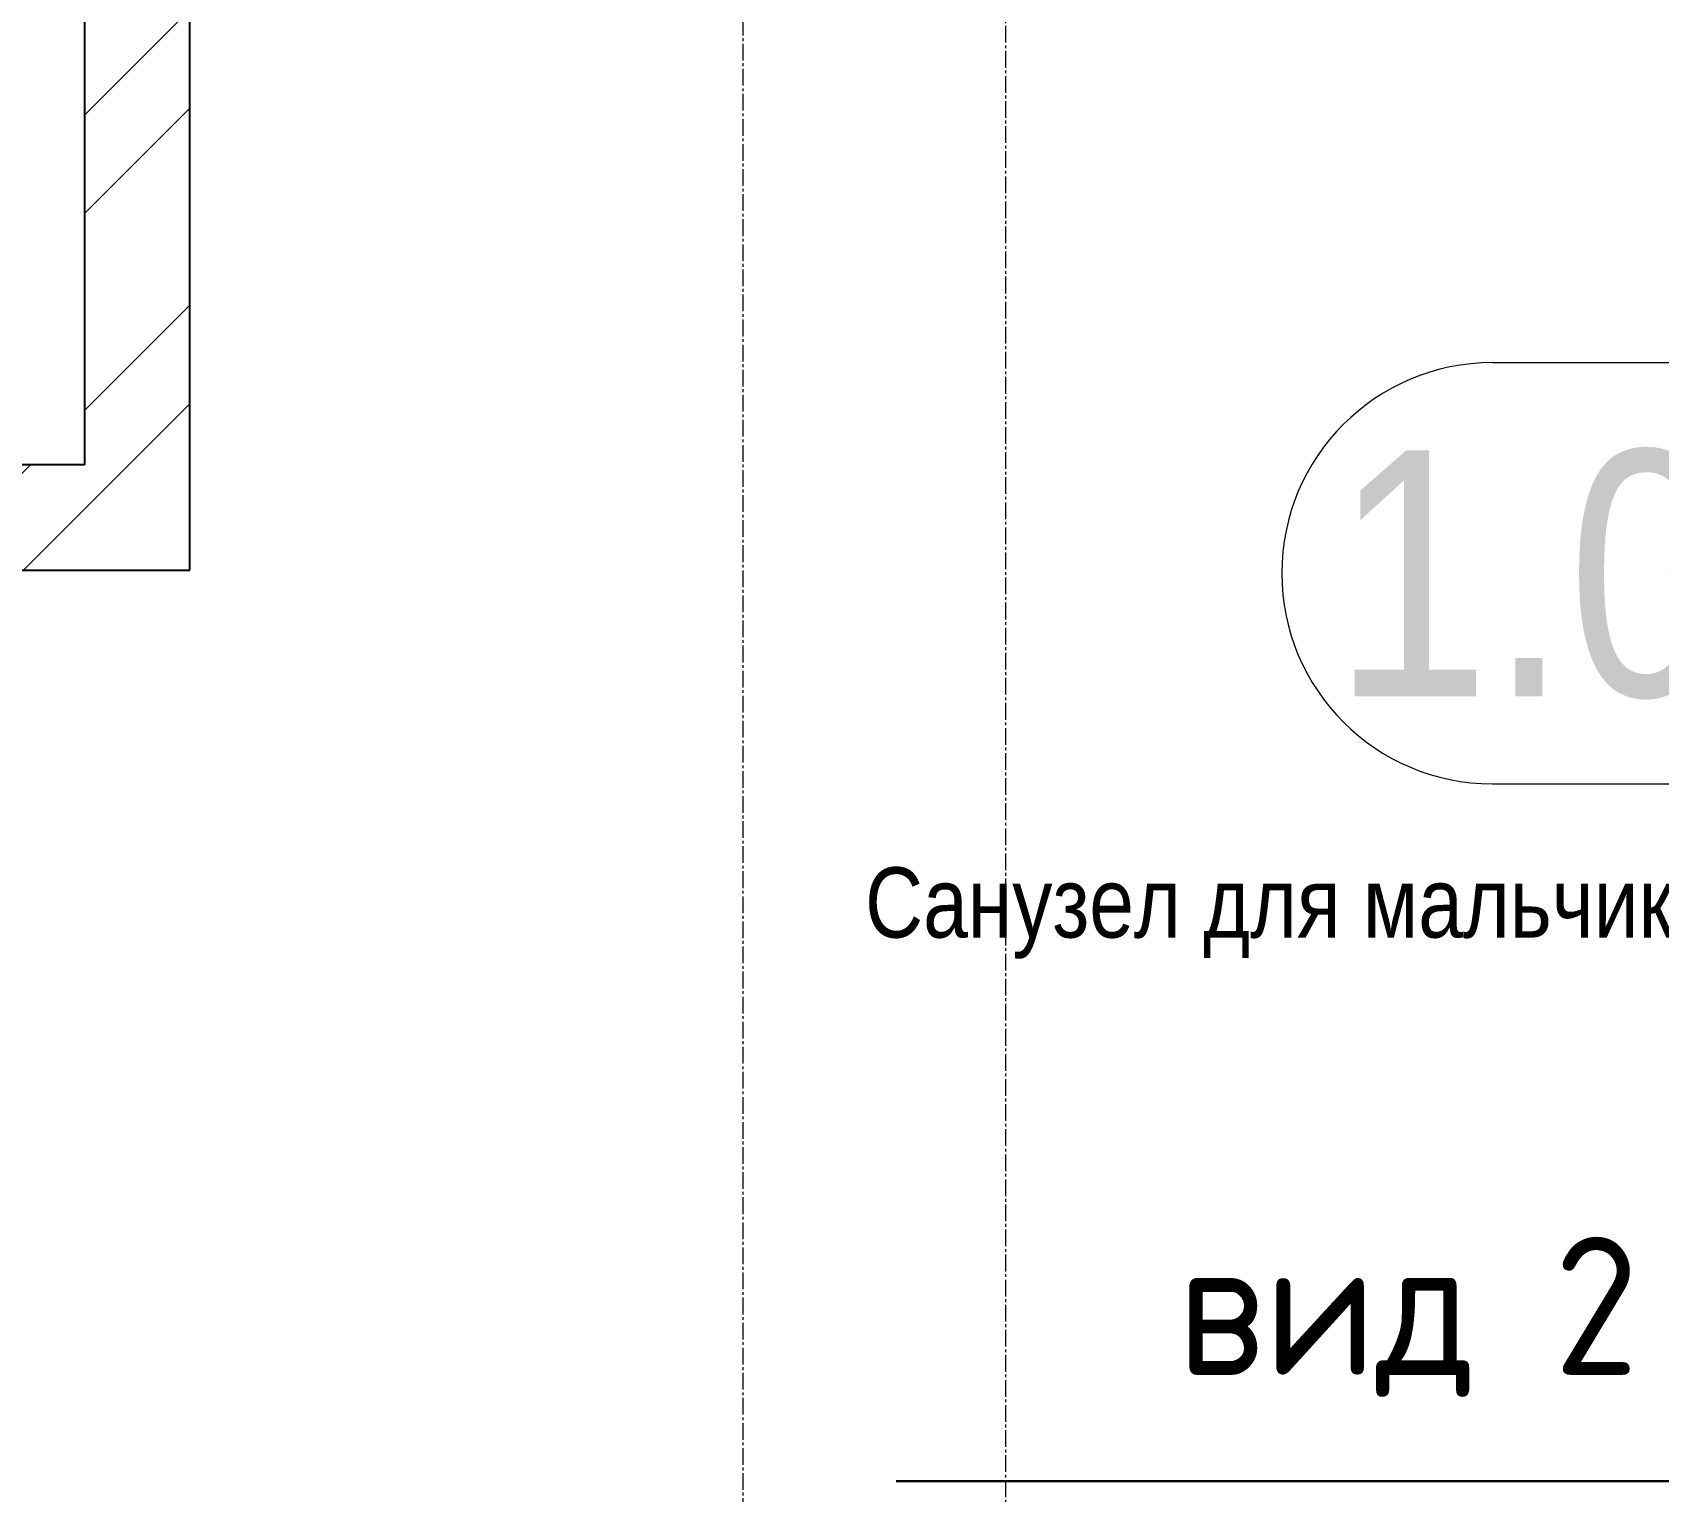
# Model space of a CAD drawing. Header units: millimetres. Extents: x -24360 to 609566, y -391049 to 148426.
# Drawn here: x 258736 to 260589, y -161400 to -159737 of the extents above; entities that cross this region are included whole.
import ezdxf
from ezdxf.enums import TextEntityAlignment as Align

# ---------------------------------------------------------------- set-up
doc = ezdxf.new("R2010")
doc.units = ezdxf.units.MM
doc.linetypes.add('CENTER2', pattern=[28.575, 19.05, -3.175, 3.175, -3.175])
doc.layers.get('Defpoints').update_dxf_attribs({"color": 140})
for name, color, linetype, lineweight in [('АР_Area', 5, 'Continuous', 5), ('АР_Стены кирпич', 32, 'Continuous', 25), ('АР_Штриховка', 8, 'Continuous', 0), ('осново', 7, 'Continuous', 30)]:
    doc.layers.add(name, color=color, linetype=linetype, lineweight=lineweight)
doc.layers.add('АР_Оси_РД_100', color=7, linetype='Continuous', lineweight=0, true_color=0x525252)
doc.styles.add('style1', font='ARIALN.TTF')
doc.styles.add('СПДС', font='isocpeur.ttf', dxfattribs={"width": 0.9})

# ---------------------------------------------------------------- blocks, each defined once
blk = doc.blocks.new('MOK-МаркаПом_овал_ареал')
for p, q in [((-2.75, 3), (2.75, 3)), ((-2.75, -3), (2.75, -3))]:
    blk.add_line(p, q)
for centre, radius, start, end in [((-2.75, 0), 3, 90, 270), ((2.75, 0), 3, 270, 90), ((-3.75, 0), 3.5, 0, 0.001)]:
    blk.add_arc(centre, radius, start, end)
at = {"color": 0, "style": 'style1'}
blk.add_attdef('АР-ПОМЕЩЕНИЕ:НОМЕР', text='', height=3.5, dxfattribs=at).set_placement((0, 0), align=Align.MIDDLE)

msp = doc.modelspace()

# ---------------------------------------------------------------- hatches: boundary and pattern name
at = {"layer": 'АР_Штриховка', "linetype": 'Continuous', "lineweight": 0, "true_color": 0x000000}
h = msp.add_hatch(dxfattribs=at)
h.set_pattern_fill('ANSI32', color=18, scale=25, style=0)
h.set_pattern_definition([(45, (241545, -219850), (-168.3798, 168.3798), []), (45, (241657.25, -219850), (-168.3798, 168.3798), [])])
h.paths.add_polyline_path([(258795, -160230), (258915, -160350), (258915, -159120), (258885, -159040), (258795, -159000)], flags=0)
h.paths.add_polyline_path([(258795, -159000), (258885, -159040), (258915, -159000), (258915, -158750), (258795, -158750)], flags=0)
h = msp.add_hatch(dxfattribs=at)
h.set_pattern_fill('ANSI32', color=18, scale=25, style=0)
h.set_pattern_definition([(45, (241545, -219850), (-168.3798, 168.3798), []), (45, (241657.25, -219850), (-168.3798, 168.3798), [])])
h.paths.add_polyline_path([(256265, -160230), (256145, -160350), (256515, -160350), (256555, -160260), (256515, -160230)], flags=0)
h.paths.add_polyline_path([(256635, -160230), (256555, -160260), (256515, -160350), (258915, -160350), (258795, -160230)], flags=0)

# ---------------------------------------------------------------- linework, layer by layer
at = {"layer": 'АР_Оси_РД_100', "linetype": 'CENTER2'}
for points in [[(259395, -155721.321), (259545, -156121.321), (259545, -167750)], [(259845, -167750), (259845, -156121.321), (259995, -155721.321)]]:
    msp.add_lwpolyline(points, dxfattribs=at)
at = {"layer": 'АР_Стены кирпич', "color": 18, "linetype": 'Continuous', "lineweight": 25, "true_color": 0x000000}
for p, q in [((258795, -159000), (258795, -160230)), ((258915, -160350), (258915, -159120)), ((258795, -160230), (256635, -160230)), ((256515, -160350), (258915, -160350))]:
    msp.add_line(p, q, dxfattribs=at)
at = {"layer": 'осново'}
msp.add_lwpolyline([(259720, -161388.364), (261107.9, -161388.364)], dxfattribs=at)

# ---------------------------------------------------------------- block references
at = {"layer": 'АР_Area', "color": 18, "linetype": 'Continuous', "lineweight": 5, "true_color": 0x000000}
ref = msp.add_blockref('MOK-МаркаПом_овал_ареал', (260619.262, -160353.654), dxfattribs=dict(at, xscale=80, yscale=80, zscale=80))
ref.add_attrib('АР-ПОМЕЩЕНИЕ:НОМЕР', '1.035', dxfattribs={"layer": '0', "color": 0, "height": 280, "style": 'style1'}).set_placement((260619.262, -160353.654), align=Align.MIDDLE)
ref.add_attrib('АР-ПОМЕЩЕНИЕ:НАИМЕНОВАНИЕ', 'Санузел для мальчиков (начальная школа)', dxfattribs={"layer": 'Defpoints', "color": 2, "height": 80, "style": 'style1'}).set_placement((260611.73, -160738.768), align=Align.MIDDLE)

# ---------------------------------------------------------------- texts
at = {"layer": 'осново', "insert": (260040.238, -161109.806), "char_height": 157.354, "attachment_point": 1, "style": 'СПДС'}
msp.add_mtext_dynamic_manual_height_columns('вид 2', width=1061.13688, gutter_width=528.197, heights=[0], dxfattribs=at)

doc.saveas('drawing.dxf')
